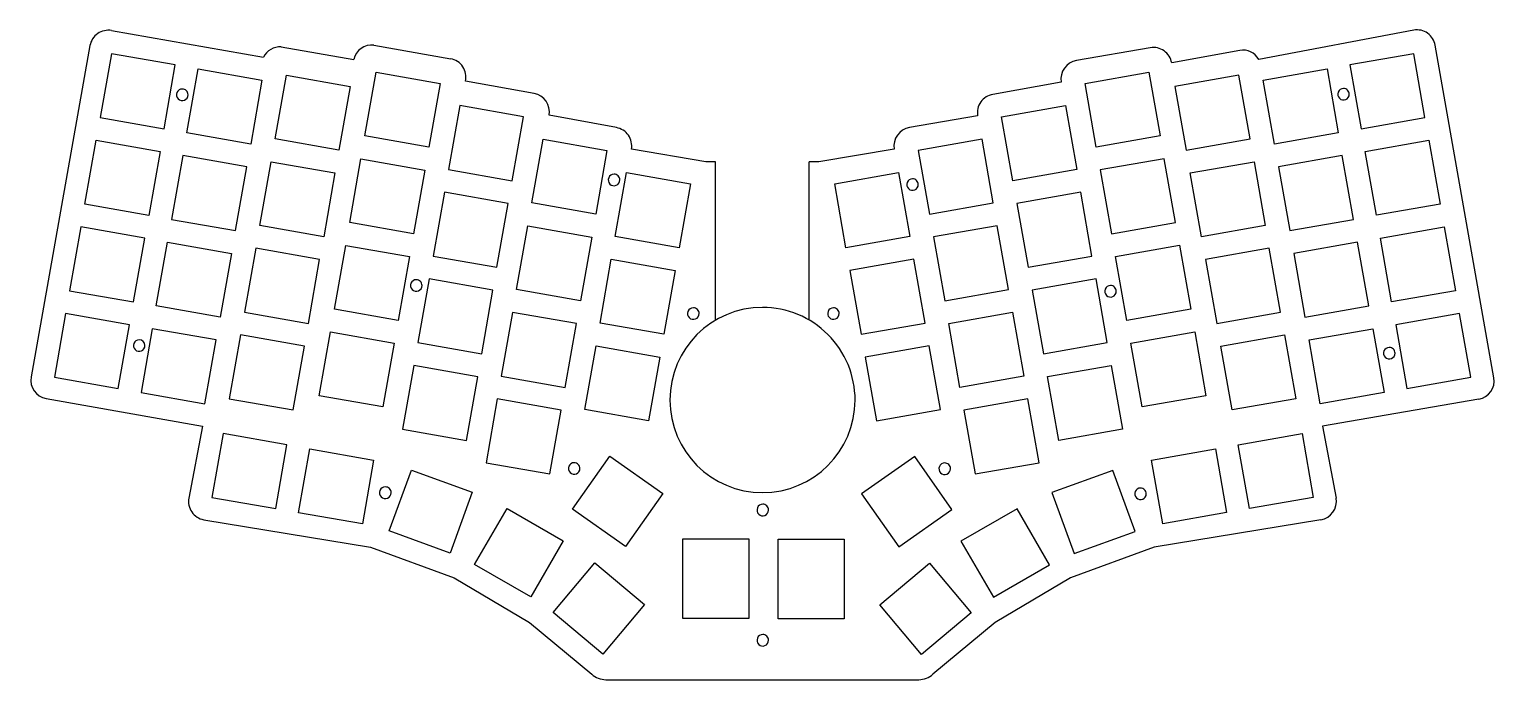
# Model space of a CAD drawing. Header units: millimetres. Extents: x 0 to 316, y 0 to 141.
import ezdxf

# ---------------------------------------------------------------- set-up
doc = ezdxf.new("R2010")
doc.units = ezdxf.units.MM
doc.layers.get('0').update_dxf_attribs({"linetype": 'CONTINUOUS'})

msp = doc.modelspace()

# ---------------------------------------------------------------- linework, layer by layer
for p, q in [((17.49662, 140.3256), (50.28111, 134.56698)), ((298.65513, 140.41869), (265.19021, 134.08829)), ((12.82689, 137.09272), (0.12689, 65.46471)), ((54.12214, 136.79505), (69.81438, 134.05117)), ((74.13522, 137.13498), (90.70657, 134.22223)), ((241.75914, 136.60869), (225.8202, 133.83429)), ((315.9706, 65.31736), (303.2902, 137.13629)), ((261.07228, 136.04716), (246.3942, 133.32629)), ((108.7262, 126.72229), (93.92509, 129.41857)), ((222.5378, 129.19923), (207.76659, 126.53136)), ((126.5062, 119.35628), (111.95909, 122.05256)), ((204.4842, 121.89629), (189.7522, 119.35629)), ((145.8102, 111.99029), (129.7391, 114.68656)), ((186.4698, 114.72123), (170.1942, 111.99029)), ((147.85511, 111.99345), (145.8102, 111.99029)), ((147.85512, 77.70345), (147.85511, 111.99345)), ((170.1942, 111.99029), (168.14928, 111.98713)), ((168.14929, 77.74345), (168.14928, 111.98713)), ((3.35978, 60.79498), (37.0982, 54.84029)), ((312.6882, 60.68229), (278.95571, 54.80563)), ((37.0982, 54.84029), (34.16289, 39.30271)), ((278.95571, 54.80563), (281.89102, 39.26805)), ((37.39577, 34.63298), (73.4202, 28.67829)), ((278.60862, 34.63298), (242.5842, 28.67829)), ((73.4202, 28.67829), (91.4542, 22.07429)), ((242.5842, 28.67829), (224.5502, 22.07429)), ((91.4542, 22.07429), (107.7102, 12.42229)), ((224.5502, 22.07429), (208.29421, 12.42229)), ((107.7102, 12.42229), (121.1722, 1.2463)), ((208.29421, 12.42229), (194.83221, 1.24629)), ((124.2202, 0.05457), (191.7842, 0.05457))]:
    msp.add_line(p, q)
for points in [[(15.0294, 121.5381), (28.81671, 119.10702), (31.24778, 132.89433), (17.46047, 135.32541)], [(287.28508, 119.11122), (301.07239, 121.5423), (298.64131, 135.32961), (284.854, 132.89853)], [(49.95913, 129.59502), (47.52805, 115.80771), (33.74074, 118.23878), (36.17182, 132.02609)], [(52.79939, 116.90908), (55.23046, 130.69639), (69.01777, 128.26531), (66.5867, 114.478)], [(72.20533, 117.549), (74.6364, 131.33631), (88.42371, 128.90523), (85.99264, 115.11792)], [(230.10914, 115.12211), (227.67806, 128.90942), (241.46537, 131.3405), (243.89645, 117.55319)], [(260.87132, 130.70058), (247.08401, 128.26951), (249.51508, 114.4822), (263.30239, 116.91327)], [(279.92996, 132.03029), (282.36104, 118.24298), (268.57373, 115.81191), (266.14265, 129.59922)], [(106.44046, 121.66668), (92.65315, 124.09776), (90.22207, 110.31045), (104.00938, 107.87938)], [(223.44863, 124.10196), (225.8797, 110.31465), (212.0924, 107.88357), (209.66132, 121.67088)], [(11.73008, 102.82676), (14.16116, 116.61407), (27.94847, 114.18299), (25.51739, 100.39568)], [(124.45722, 114.42814), (122.02614, 100.64083), (108.23883, 103.07191), (110.66991, 116.85921)], [(205.43187, 116.86342), (191.64456, 114.43234), (194.07564, 100.64503), (207.86295, 103.07611)], [(301.94062, 116.61826), (304.37169, 102.83095), (290.58438, 100.39988), (288.15331, 114.18719)], [(30.44143, 99.52744), (44.22874, 97.09637), (46.65981, 110.88368), (32.8725, 113.31475)], [(49.50007, 98.19773), (51.93115, 111.98504), (65.71846, 109.55397), (63.28738, 95.76666)], [(85.1244, 110.19388), (82.69332, 96.40657), (68.90601, 98.83765), (71.33709, 112.62495)], [(244.7647, 112.62916), (230.97739, 110.19808), (233.40846, 96.41078), (247.19577, 98.84185)], [(264.17063, 111.98924), (266.6017, 98.20193), (252.81439, 95.77086), (250.38332, 109.55817)], [(271.87304, 97.10056), (285.66035, 99.53163), (283.22927, 113.31894), (269.44197, 110.88787)], [(142.47396, 107.18958), (140.04289, 93.40227), (126.25558, 95.83335), (128.68665, 109.62066)], [(176.05888, 93.40648), (173.62781, 107.19379), (187.41511, 109.62487), (189.84619, 95.83756)], [(86.92276, 91.5991), (100.71007, 89.16803), (103.14115, 102.95534), (89.35384, 105.38641)], [(215.3917, 89.17223), (229.17901, 91.6033), (226.74794, 105.39061), (212.96063, 102.95954)], [(197.37494, 81.93369), (211.16225, 84.36476), (208.73117, 98.15207), (194.94387, 95.721)], [(24.64916, 95.47164), (10.86185, 97.90271), (8.43077, 84.1154), (22.21808, 81.68433)], [(104.93952, 84.36056), (107.37059, 98.14787), (121.1579, 95.71679), (118.72683, 81.92948)], [(305.23993, 97.90691), (307.67101, 84.1196), (293.8837, 81.68853), (291.45262, 95.47584)], [(43.3605, 92.17233), (40.92942, 78.38502), (27.14211, 80.81609), (29.57319, 94.6034)], [(62.41914, 90.84263), (48.63183, 93.2737), (46.20076, 79.48639), (59.98806, 77.05532)], [(65.6067, 80.12631), (68.03777, 93.91361), (81.82508, 91.48254), (79.39401, 77.69523)], [(236.70777, 77.69943), (234.27669, 91.48674), (248.064, 93.91782), (250.49508, 80.13051)], [(267.46995, 93.2779), (253.68264, 90.84682), (256.11372, 77.05951), (269.90103, 79.49059)], [(275.17235, 78.38921), (288.95966, 80.82029), (286.52859, 94.6076), (272.74128, 92.17652)], [(139.17465, 88.47824), (136.74358, 74.69094), (122.95627, 77.12201), (125.38735, 90.90932)], [(190.71443, 90.91352), (176.92712, 88.48244), (179.3582, 74.69514), (193.14551, 77.12621)], [(99.84183, 84.24399), (86.05452, 86.67506), (83.62345, 72.88775), (97.41076, 70.45668)], [(218.69102, 70.46088), (232.47833, 72.89195), (230.04725, 86.67926), (216.25994, 84.24819)], [(5.13144, 65.40406), (18.91875, 62.97299), (21.34983, 76.76029), (7.56252, 79.19137)], [(117.85859, 77.00544), (104.07128, 79.43651), (101.64021, 65.6492), (115.42752, 63.21813)], [(200.67426, 63.22234), (198.24318, 77.00965), (212.03049, 79.44072), (214.46157, 65.65341)], [(297.18301, 62.97718), (310.97032, 65.40826), (308.53925, 79.19557), (294.75194, 76.76449)], [(23.84279, 62.10474), (37.6301, 59.67367), (40.06118, 73.46098), (26.27387, 75.89205)], [(42.90144, 60.77504), (56.68875, 58.34397), (59.11983, 72.13128), (45.33252, 74.56235)], [(62.30738, 61.41496), (64.73846, 75.20227), (78.52577, 72.7712), (76.09469, 58.98389)], [(251.36332, 75.20646), (253.79439, 61.41915), (240.00708, 58.98808), (237.57601, 72.77539)], [(270.76926, 74.56655), (273.20034, 60.77924), (259.41303, 58.34817), (256.98195, 72.13547)], [(289.8279, 75.89625), (292.25897, 62.10894), (278.47167, 59.67787), (276.04059, 73.46518)], [(135.87535, 69.7669), (133.44428, 55.97959), (119.65697, 58.41066), (122.08804, 72.19797)], [(182.65751, 55.98379), (196.44482, 58.41486), (194.01374, 72.20217), (180.22643, 69.7711)], [(80.32413, 54.17642), (94.11144, 51.74534), (96.54252, 65.53265), (82.75521, 67.96373)], [(221.99033, 51.74954), (219.55925, 65.53684), (233.34656, 67.96792), (235.77764, 54.18061)], [(98.34089, 46.93787), (112.1282, 44.50679), (114.55928, 58.2941), (100.77197, 60.72517)], [(203.97359, 44.51099), (217.76089, 46.94206), (215.32982, 60.72937), (201.54251, 58.2983)], [(55.35861, 50.80034), (41.5713, 53.23141), (39.14022, 39.4441), (52.92753, 37.01303)], [(274.53048, 53.23561), (276.96156, 39.4483), (263.17425, 37.01723), (260.74317, 50.80454)], [(57.85157, 36.14479), (60.28264, 49.9321), (74.06995, 47.50102), (71.63888, 33.71372)], [(136.50818, 40.31904), (128.47811, 28.85092), (117.00998, 36.88099), (125.04005, 48.34911)], [(187.45529, 28.76741), (198.92342, 36.79748), (190.89335, 48.26561), (179.42522, 40.23554)], [(255.81913, 49.93629), (258.25021, 36.14898), (244.4629, 33.71791), (242.03182, 47.50522)], [(95.37501, 40.57434), (90.58673, 27.41864), (77.43103, 32.20692), (82.21931, 45.36262)], [(225.31946, 27.32522), (238.47516, 32.1135), (233.68688, 45.2692), (220.53118, 40.48092)], [(95.88657, 24.958), (102.88657, 37.08236), (115.01093, 30.08236), (108.01093, 17.958)], [(207.89507, 17.85645), (220.01943, 24.85645), (213.01943, 36.9808), (200.89507, 29.9808)], [(140.86835, 13.30703), (140.86835, 30.50703), (155.06835, 30.50703), (155.06835, 13.30703)], [(161.45505, 13.23352), (161.45505, 30.43352), (175.65505, 30.43352), (175.65505, 13.23352)], [(132.54017, 16.31983), (123.54115, 5.59521), (112.81653, 14.59423), (121.81555, 25.31885)], [(192.39225, 5.5117), (183.39323, 16.23632), (194.11785, 25.23535), (203.11688, 14.51072)]]:
    msp.add_lwpolyline(points, close=True)
for points in [[(14.4922, 139.67629), (13.61645, 139.07), (13.01742, 138.14066), (12.82689, 137.0927)], [(17.49662, 140.3256), (16.44866, 140.51614), (15.36794, 140.28257), (14.4922, 139.67629)], [(301.65252, 139.7375), (300.78327, 140.35307), (299.70507, 140.59811), (298.65515, 140.41869)], [(303.29021, 137.13629), (303.11088, 138.18623), (302.52178, 139.12192), (301.65252, 139.7375)], [(54.12214, 136.79506), (52.50833, 136.90046), (50.99081, 136.02019), (50.2811, 134.56698)], [(74.13522, 137.135), (72.0978, 137.44539), (70.18309, 136.07884), (69.81437, 134.05117)], [(244.75652, 135.9275), (243.88726, 136.54307), (242.80906, 136.7881), (241.75914, 136.60868)], [(265.19024, 134.08831), (264.36858, 135.54494), (262.72078, 136.32877), (261.07228, 136.04716)], [(93.33214, 132.50135), (92.72571, 133.40646), (91.77848, 134.0273), (90.70657, 134.22223)], [(225.8202, 133.83433), (223.63386, 133.46077), (222.16429, 131.38557), (222.53781, 129.19922)], [(246.39421, 133.32629), (246.21487, 134.37623), (245.62577, 135.31192), (244.75652, 135.9275)], [(93.92507, 129.41857), (94.15248, 130.48406), (93.93857, 131.59624), (93.33214, 132.50135)], [(31.59285, 126.92611), (31.39937, 126.45902), (31.50632, 125.92137), (31.86382, 125.56387)], [(32.7477, 127.69776), (32.24212, 127.69776), (31.78633, 127.3932), (31.59285, 126.92611)], [(33.63158, 127.33164), (33.39716, 127.56606), (33.07922, 127.69776), (32.7477, 127.69776)], [(33.9977, 126.44776), (33.9977, 126.77928), (33.866, 127.09722), (33.63158, 127.33164)], [(111.95908, 122.05256), (112.35582, 124.2348), (110.90843, 126.32549), (108.7262, 126.72229)], [(282.33285, 127.04611), (282.13937, 126.57902), (282.24632, 126.04137), (282.60381, 125.68387)], [(283.4877, 127.81775), (282.98212, 127.81775), (282.52632, 127.5132), (282.33285, 127.04611)], [(284.37158, 127.45164), (284.13716, 127.68606), (283.81922, 127.81775), (283.4877, 127.81775)], [(284.7377, 126.56775), (284.7377, 126.89927), (284.606, 127.21722), (284.37158, 127.45164)], [(31.86382, 125.56387), (32.22131, 125.20638), (32.75896, 125.09943), (33.22605, 125.29291)], [(33.22605, 125.29291), (33.69315, 125.48638), (33.9977, 125.94218), (33.9977, 126.44776)], [(205.16539, 124.89365), (204.54981, 124.0244), (204.30478, 122.94621), (204.4842, 121.89629)], [(207.7666, 126.53132), (206.71666, 126.352), (205.78097, 125.7629), (205.16539, 124.89365)], [(282.60381, 125.68387), (282.96131, 125.32637), (283.49896, 125.21943), (283.96605, 125.4129)], [(283.96605, 125.4129), (284.43314, 125.60638), (284.7377, 126.06218), (284.7377, 126.56775)], [(129.08983, 117.69101), (128.48354, 118.56676), (127.55417, 119.16578), (126.5062, 119.35629)], [(129.73912, 114.68655), (129.92968, 115.73451), (129.69613, 116.81525), (129.08983, 117.69101)], [(189.7522, 119.35633), (187.56586, 118.98277), (186.0963, 116.90758), (186.46981, 114.72123)], [(124.82285, 108.52611), (124.62937, 108.05902), (124.73632, 107.52137), (125.09382, 107.16387)], [(125.9777, 109.29776), (125.47212, 109.29776), (125.01633, 108.9932), (124.82285, 108.52611)], [(126.86158, 108.93164), (126.62716, 109.16606), (126.30922, 109.29776), (125.9777, 109.29776)], [(126.45605, 106.89291), (126.92315, 107.08638), (127.2277, 107.54218), (127.2277, 108.04776)], [(127.2277, 108.04776), (127.2277, 108.37928), (127.096, 108.69722), (126.86158, 108.93164)], [(190.4277, 108.29776), (189.92212, 108.29776), (189.46632, 107.9932), (189.27285, 107.52611)], [(191.31158, 107.93164), (191.07716, 108.16606), (190.75922, 108.29776), (190.4277, 108.29776)], [(191.6777, 107.04776), (191.6777, 107.37928), (191.546, 107.69722), (191.31158, 107.93164)], [(125.09382, 107.16387), (125.45131, 106.80638), (125.98896, 106.69943), (126.45605, 106.89291)], [(189.27285, 107.52611), (189.07937, 107.05902), (189.18631, 106.52137), (189.54381, 106.16387)], [(189.54381, 106.16387), (189.90131, 105.80637), (190.43896, 105.69943), (190.90605, 105.89291)], [(190.90605, 105.89291), (191.37314, 106.08638), (191.6777, 106.54218), (191.6777, 107.04776)], [(82.13285, 85.71611), (81.93937, 85.24901), (82.04632, 84.71137), (82.40381, 84.35387)], [(83.2877, 86.48775), (82.78212, 86.48775), (82.32632, 86.1832), (82.13285, 85.71611)], [(84.17158, 86.12164), (83.93716, 86.35606), (83.61922, 86.48775), (83.2877, 86.48775)], [(84.5377, 85.23775), (84.5377, 85.56927), (84.406, 85.88722), (84.17158, 86.12164)], [(82.40381, 84.35387), (82.76131, 83.99637), (83.29896, 83.88943), (83.76605, 84.0829)], [(83.76605, 84.0829), (84.23314, 84.27638), (84.5377, 84.73218), (84.5377, 85.23775)], [(232.02285, 84.46611), (231.82937, 83.99902), (231.93631, 83.46137), (232.29381, 83.10387)], [(233.1777, 85.23775), (232.67212, 85.23775), (232.21632, 84.9332), (232.02285, 84.46611)], [(232.29381, 83.10387), (232.65131, 82.74637), (233.18896, 82.63943), (233.65605, 82.8329)], [(234.06158, 84.87164), (233.82716, 85.10606), (233.50922, 85.23775), (233.1777, 85.23775)], [(233.65605, 82.8329), (234.12314, 83.02638), (234.4277, 83.48218), (234.4277, 83.98775)], [(234.4277, 83.98775), (234.4277, 84.31927), (234.296, 84.63722), (234.06158, 84.87164)], [(158.03511, 80.49345), (146.98942, 80.49345), (138.03511, 71.53914), (138.03511, 60.49345)], [(141.95026, 79.6518), (141.75679, 79.18471), (141.86373, 78.64706), (142.22123, 78.28956)], [(143.10511, 80.42345), (142.59954, 80.42345), (142.14374, 80.11889), (141.95026, 79.6518)], [(143.989, 80.05733), (143.75458, 80.29175), (143.43663, 80.42345), (143.10511, 80.42345)], [(143.58347, 78.0186), (144.05056, 78.21207), (144.35511, 78.66787), (144.35511, 79.17345)], [(144.35511, 79.17345), (144.35511, 79.50497), (144.22342, 79.82291), (143.989, 80.05733)], [(172.17725, 74.63558), (168.42652, 78.38631), (163.33944, 80.49345), (158.03511, 80.49345)], [(172.20026, 79.6518), (172.00679, 79.18471), (172.11373, 78.64706), (172.47123, 78.28956)], [(173.35511, 80.42345), (172.84954, 80.42345), (172.39374, 80.11889), (172.20026, 79.6518)], [(174.239, 80.05733), (174.00458, 80.29175), (173.68663, 80.42345), (173.35511, 80.42345)], [(173.83347, 78.0186), (174.30056, 78.21207), (174.60511, 78.66787), (174.60511, 79.17345)], [(174.60511, 79.17345), (174.60511, 79.50497), (174.47342, 79.82291), (174.239, 80.05733)], [(142.22123, 78.28956), (142.57873, 77.93206), (143.11637, 77.82512), (143.58347, 78.0186)], [(172.47123, 78.28956), (172.82873, 77.93206), (173.36637, 77.82512), (173.83347, 78.0186)], [(23.4477, 73.50776), (22.94212, 73.50776), (22.48632, 73.2032), (22.29285, 72.73611)], [(24.6977, 72.25776), (24.6977, 72.94811), (24.13805, 73.50776), (23.4477, 73.50776)], [(178.03511, 60.49345), (178.03511, 65.79777), (175.92798, 70.88485), (172.17725, 74.63558)], [(22.29285, 72.73611), (22.09937, 72.26902), (22.20632, 71.73137), (22.56381, 71.37387)], [(22.56381, 71.37387), (22.92131, 71.01638), (23.45896, 70.90943), (23.92605, 71.10291)], [(23.92605, 71.10291), (24.39314, 71.29638), (24.6977, 71.75218), (24.6977, 72.25776)], [(292.21284, 71.08611), (292.01937, 70.61901), (292.12631, 70.08137), (292.48381, 69.72387)], [(293.36769, 71.85775), (292.86212, 71.85775), (292.40632, 71.5532), (292.21284, 71.08611)], [(292.48381, 69.72387), (292.84131, 69.36637), (293.37896, 69.25943), (293.84605, 69.4529)], [(294.25158, 71.49163), (294.01716, 71.72605), (293.69921, 71.85775), (293.36769, 71.85775)], [(293.84605, 69.4529), (294.31314, 69.64638), (294.61769, 70.10217), (294.61769, 70.60775)], [(294.61769, 70.60775), (294.61769, 70.93927), (294.486, 71.25721), (294.25158, 71.49163)], [(0.12688, 65.46471), (-0.26978, 63.28248), (1.17758, 61.19184), (3.35977, 60.79498)], [(312.6882, 60.68227), (314.87455, 61.05582), (316.34412, 63.13101), (315.9706, 65.31736)], [(138.03511, 60.49345), (138.03511, 49.44775), (146.98942, 40.49345), (158.03511, 40.49345)], [(158.03511, 40.49345), (169.08081, 40.49345), (178.03511, 49.44775), (178.03511, 60.49345)], [(116.21285, 46.16611), (116.01937, 45.69902), (116.12631, 45.16137), (116.48381, 44.80387)], [(117.3677, 46.93775), (116.86212, 46.93775), (116.40632, 46.6332), (116.21285, 46.16611)], [(116.48381, 44.80387), (116.84131, 44.44637), (117.37896, 44.33943), (117.84605, 44.5329)], [(118.25158, 46.57164), (118.01716, 46.80606), (117.69922, 46.93775), (117.3677, 46.93775)], [(117.84605, 44.5329), (118.31314, 44.72638), (118.6177, 45.18218), (118.6177, 45.68775)], [(118.6177, 45.68775), (118.6177, 46.01927), (118.486, 46.33722), (118.25158, 46.57164)], [(196.22285, 46.11611), (196.02937, 45.64901), (196.13632, 45.11137), (196.49381, 44.75387)], [(197.3777, 46.88775), (196.87212, 46.88775), (196.41632, 46.5832), (196.22285, 46.11611)], [(196.49381, 44.75387), (196.85131, 44.39637), (197.38896, 44.28943), (197.85605, 44.4829)], [(198.26158, 46.52164), (198.02716, 46.75606), (197.70922, 46.88775), (197.3777, 46.88775)], [(197.85605, 44.4829), (198.32314, 44.67638), (198.6277, 45.13217), (198.6277, 45.63775)], [(198.6277, 45.63775), (198.6277, 45.96927), (198.496, 46.28722), (198.26158, 46.52164)], [(76.5977, 41.71776), (76.09212, 41.71776), (75.63632, 41.4132), (75.44285, 40.94611)], [(77.48158, 41.35164), (77.24716, 41.58606), (76.92922, 41.71776), (76.5977, 41.71776)], [(77.8477, 40.46776), (77.8477, 40.79928), (77.716, 41.11722), (77.48158, 41.35164)], [(239.6477, 41.46775), (239.14212, 41.46775), (238.68632, 41.1632), (238.49285, 40.69611)], [(240.53158, 41.10164), (240.29716, 41.33606), (239.97922, 41.46775), (239.6477, 41.46775)], [(34.16291, 39.30271), (33.97233, 38.25476), (34.20587, 37.17401), (34.81216, 36.29826)], [(75.44285, 40.94611), (75.24937, 40.47902), (75.35632, 39.94137), (75.71381, 39.58387)], [(75.71381, 39.58387), (76.07131, 39.22638), (76.60896, 39.11943), (77.07605, 39.31291)], [(77.07605, 39.31291), (77.54314, 39.50638), (77.8477, 39.96218), (77.8477, 40.46776)], [(238.49285, 40.69611), (238.29937, 40.22901), (238.40632, 39.69137), (238.76381, 39.33387)], [(238.76381, 39.33387), (239.12131, 38.97637), (239.65896, 38.86943), (240.12605, 39.0629)], [(240.12605, 39.0629), (240.59314, 39.25638), (240.8977, 39.71217), (240.8977, 40.21775)], [(240.8977, 40.21775), (240.8977, 40.54927), (240.766, 40.86722), (240.53158, 41.10164)], [(278.60862, 34.63296), (280.79496, 35.00652), (282.26452, 37.0817), (281.89102, 39.26805)], [(34.81216, 36.29826), (35.41844, 35.4225), (36.34781, 34.82348), (37.39578, 34.63298)], [(156.94285, 37.2018), (156.74937, 36.73471), (156.85632, 36.19706), (157.21381, 35.83956)], [(158.0977, 37.97345), (157.59212, 37.97345), (157.13632, 37.66889), (156.94285, 37.2018)], [(157.21381, 35.83956), (157.57131, 35.48206), (158.10896, 35.37512), (158.57605, 35.5686)], [(158.98158, 37.60733), (158.74716, 37.84175), (158.42922, 37.97345), (158.0977, 37.97345)], [(158.57605, 35.5686), (159.04315, 35.76207), (159.3477, 36.21787), (159.3477, 36.72345)], [(159.3477, 36.72345), (159.3477, 37.05497), (159.216, 37.37291), (158.98158, 37.60733)], [(158.0977, 9.82775), (157.59212, 9.82775), (157.13632, 9.5232), (156.94285, 9.05611)], [(158.98158, 9.46164), (158.74716, 9.69606), (158.42922, 9.82775), (158.0977, 9.82775)], [(156.94285, 9.05611), (156.74937, 8.58901), (156.85632, 8.05137), (157.21381, 7.69387)], [(157.21381, 7.69387), (157.57131, 7.33637), (158.10896, 7.22943), (158.57605, 7.4229)], [(158.57605, 7.4229), (159.04315, 7.61638), (159.3477, 8.07218), (159.3477, 8.57775)], [(159.3477, 8.57775), (159.3477, 8.90927), (159.216, 9.22722), (158.98158, 9.46164)], [(121.17218, 1.24627), (122.00229, 0.48004), (123.09053, 0.05457), (124.22021, 0.05457)], [(191.7842, 0.05459), (192.91387, 0.05459), (194.00211, 0.48006), (194.83221, 1.24629)]]:
    msp.add_open_spline(points, degree=3)

doc.saveas('drawing.dxf')
